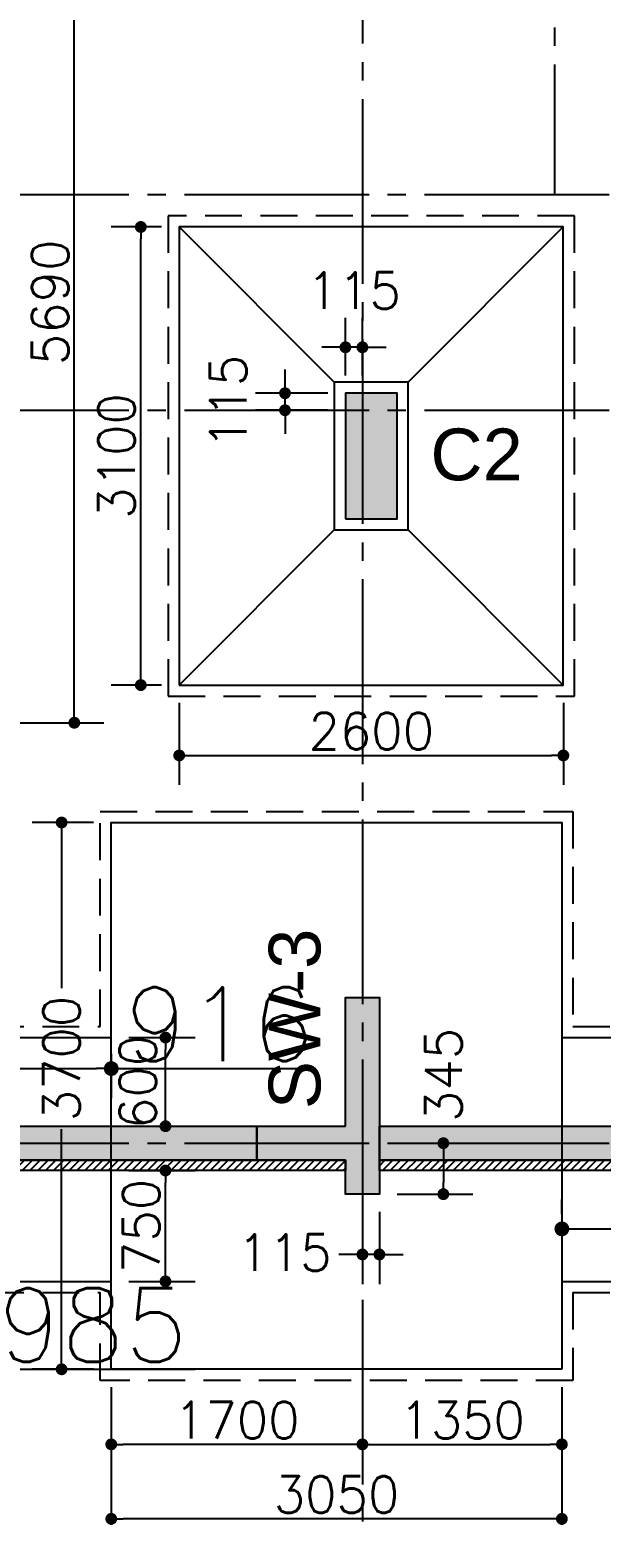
# Model space of a CAD drawing. Extents: x -200722 to 834823, y -494970 to 88783.
# Drawn here: x 242973 to 246842, y -9091 to 962 of the extents above; entities that cross this region are included whole.
import ezdxf

# ---------------------------------------------------------------- set-up
doc = ezdxf.new("R2010")
doc.units = 0
doc.header["$LTSCALE"] = 100
doc.header["$MEASUREMENT"] = 0
doc.header["$PDMODE"] = 34
for name, pattern in [('ACAD_ISO04W100', [30, 24, -3, 0, -3]), ('CL', [3.25, 2.5, -0.25, 0.25, -0.25]), ('HIDDEN', [0.375, 0.25, -0.125])]:
    doc.linetypes.add(name, pattern=pattern)
doc.layers.get('0').update_dxf_attribs({"linetype": 'CONTINUOUS'})
doc.layers.get('DEFPOINTS').update_dxf_attribs({"linetype": 'CONTINUOUS'})
for name, color, linetype in [('A-Grid', 5, 'ACAD_ISO04W100'), ('BEAM', 4, 'CONTINUOUS'), ('COL. SHED. STEEL.', 6, 'CONTINUOUS'), ('COL_H', 235, 'CONTINUOUS'), ('DIM', 3, 'CONTINUOUS'), ('F_EXEC', 3, 'HIDDEN'), ('F_FTG1', 11, 'CONTINUOUS'), ('RCCWALL', 6, 'CONTINUOUS'), ('TEXT', 2, 'CONTINUOUS')]:
    doc.layers.add(name, color=color, linetype=linetype)
doc.layers.add('HATCH', color=252, linetype='CONTINUOUS', lineweight=30)
doc.styles.add('AR', font='arial.ttf')
doc.styles.add('ROMANS', font='romans.shx')
doc.styles.get("Standard").update_dxf_attribs({"font": 'simplex.shx'})
doc.dimstyles.new('01 S.K', dxfattribs={"dimtxt": 230, "dimasz": 100, "dimexe": 200, "dimexo": 100, "dimgap": 50, "dimtad": 1, "dimdec": 0, "dimzin": 0, "dimdsep": 46, "dimtxsty": 'Standard', "dimblk": 'DOT', "dimcen": 0.09, "dimclrd": 4, "dimclre": 4, "dimclrt": 4, "dimadec": 0, "dimazin": 0, "dimtfac": 1, "dimtdec": 0, "dimtofl": 0, "dimtmove": 0, "dimatfit": 3, "dimfxl": 2, "dimtolj": 1, "dimtzin": 0, "dimarcsym": 1})
doc.dimstyles.new('STANDARD$0', dxfattribs={"dimtxt": 2.5, "dimasz": 2.5, "dimexe": 2, "dimexo": 0.7, "dimgap": 0.9, "dimtad": 1, "dimdec": 0, "dimdsep": 46, "dimtxsty": 'ROMANS', "dimcen": 0.09, "dimclrd": 4, "dimclre": 4, "dimclrt": 3, "dimadec": 0, "dimazin": 0, "dimtfac": 1, "dimtdec": 0, "dimtmove": 0, "dimatfit": 3, "dimfxl": 1, "dimtolj": 1, "dimtzin": 0, "dimarcsym": 0})

# ---------------------------------------------------------------- blocks, each defined once
blk = doc.blocks.new('DOT')
at = {"color": 0, "linetype": 'ByBlock'}
blk.add_line((-0.5, 0), (-1, 0), dxfattribs=at)
at = {"color": 0, "linetype": 'ByBlock', "const_width": 0.5}
blk.add_lwpolyline([(-0.25, 0, 1), (0.25, 0, 1)], format="xyb", close=True, dxfattribs=at)
blk = doc.blocks.new('*D563')
at = {"layer": 'BEAM', "color": 0, "lineweight": -2, "transparency": 16777216}
for p, q in [((242379, 1962), (243475, 1962)), ((243275, -3648), (243275, 1882)), ((242379, -3728), (243475, -3728))]:
    blk.add_line(p, q, dxfattribs=at)
at = {"layer": 'DEFPOINTS', "color": 0, "lineweight": -3, "transparency": 16777216}
for p in [(242259, 1962, 7447), (243275, 1962), (242259, -3728, 7447)]:
    blk.add_point(p, dxfattribs=at)
at = {"layer": 'BEAM', "color": 0, "lineweight": -2, "transparency": 16777216, "xscale": 80, "yscale": 80, "zscale": 80}
for p, rotation in [((243275, 1962), 90), ((243275, -3728), 270)]:
    blk.add_blockref('DOT', p, dxfattribs=dict(at, rotation=rotation))
at = {"layer": 'BEAM', "color": 0, "transparency": 16777216, "insert": (243111, -883), "char_height": 248, "attachment_point": 5, "rotation": 90}
blk.add_mtext('\\A1;5690', dxfattribs=at)
blk = doc.blocks.new('_DOT')
at = {"color": 0, "linetype": 'ByBlock'}
blk.add_line((-0.5, 0), (-1, 0), dxfattribs=at)
at = {"color": 0, "linetype": 'ByBlock', "const_width": 0.5}
blk.add_lwpolyline([(-0.25, 0, 1), (0.25, 0, 1)], format="xyb", close=True, dxfattribs=at)
blk = doc.blocks.new('*D606')
at = {"layer": 'BEAM', "color": 0, "lineweight": -2, "transparency": 16777216}
for p, q in [((243525, -8223), (243525, -8811)), ((245225, -8223), (245225, -8811)), ((245145, -8611), (243605, -8611))]:
    blk.add_line(p, q, dxfattribs=at)
at = {"layer": 'DEFPOINTS', "color": 0, "lineweight": -3, "transparency": 16777216}
for p in [(243525, -8103, 7447), (245225, -8103, 7447), (243525, -8611)]:
    blk.add_point(p, dxfattribs=at)
at = {"layer": 'BEAM', "color": 0, "lineweight": -2, "transparency": 16777216, "xscale": 80, "yscale": 80, "zscale": 80, "rotation": 180}
blk.add_blockref('DOT', (243525, -8611), dxfattribs=at)
at = {"layer": 'BEAM', "color": 0, "lineweight": -2, "transparency": 16777216, "xscale": 80, "yscale": 80, "zscale": 80}
blk.add_blockref('DOT', (245225, -8611), dxfattribs=at)
at = {"layer": 'BEAM', "color": 0, "transparency": 16777216, "insert": (244375, -8447), "char_height": 248, "attachment_point": 5}
blk.add_mtext('\\A1;1700', dxfattribs=at)
blk = doc.blocks.new('*D607')
at = {"layer": 'BEAM', "color": 0, "lineweight": -2, "transparency": 16777216}
for p, q in [((245225, -8223), (245225, -8811)), ((246575, -8223), (246575, -8811)), ((245305, -8611), (246495, -8611))]:
    blk.add_line(p, q, dxfattribs=at)
at = {"layer": 'DEFPOINTS', "color": 0, "lineweight": -3, "transparency": 16777216}
for p in [(245225, -8103, 7447), (246575, -8103, 7447), (246575, -8611)]:
    blk.add_point(p, dxfattribs=at)
at = {"layer": 'BEAM', "color": 0, "lineweight": -2, "transparency": 16777216, "xscale": 80, "yscale": 80, "zscale": 80, "rotation": 180}
blk.add_blockref('DOT', (245225, -8611), dxfattribs=at)
at = {"layer": 'BEAM', "color": 0, "lineweight": -2, "transparency": 16777216, "xscale": 80, "yscale": 80, "zscale": 80}
blk.add_blockref('DOT', (246575, -8611), dxfattribs=at)
at = {"layer": 'BEAM', "color": 0, "transparency": 16777216, "insert": (245900, -8447), "char_height": 248, "attachment_point": 5}
blk.add_mtext('\\A1;1350', dxfattribs=at)
blk = doc.blocks.new('*D608')
at = {"layer": 'BEAM', "color": 0, "lineweight": -2, "transparency": 16777216}
for p, q in [((243525, -8223), (243525, -9315)), ((246575, -8223), (246575, -9315)), ((246495, -9115), (243605, -9115))]:
    blk.add_line(p, q, dxfattribs=at)
at = {"layer": 'DEFPOINTS', "color": 0, "lineweight": -3, "transparency": 16777216}
for p in [(243525, -8103, 7447), (246575, -8103, 7447), (243525, -9115)]:
    blk.add_point(p, dxfattribs=at)
at = {"layer": 'BEAM', "color": 0, "lineweight": -2, "transparency": 16777216, "xscale": 80, "yscale": 80, "zscale": 80, "rotation": 180}
blk.add_blockref('DOT', (243525, -9115), dxfattribs=at)
at = {"layer": 'BEAM', "color": 0, "lineweight": -2, "transparency": 16777216, "xscale": 80, "yscale": 80, "zscale": 80}
blk.add_blockref('DOT', (246575, -9115), dxfattribs=at)
at = {"layer": 'BEAM', "color": 0, "transparency": 16777216, "insert": (245050, -8951), "char_height": 248, "attachment_point": 5}
blk.add_mtext('\\A1;3050', dxfattribs=at)
blk = doc.blocks.new('*D609')
at = {"layer": 'BEAM', "color": 0, "lineweight": -2, "transparency": 16777216}
for p, q in [((243405, -4403), (242989, -4403)), ((243189, -4483), (243189, -5523)), ((243189, -8023), (243189, -6477)), ((243405, -8103), (242989, -8103))]:
    blk.add_line(p, q, dxfattribs=at)
at = {"layer": 'DEFPOINTS', "color": 0, "lineweight": -3, "transparency": 16777216}
for p in [(243189, -4403), (243525, -4403), (243525, -8103, 7447)]:
    blk.add_point(p, dxfattribs=at)
at = {"layer": 'BEAM', "color": 0, "lineweight": -2, "transparency": 16777216, "xscale": 80, "yscale": 80, "zscale": 80}
for p, rotation in [((243189, -4403), 90), ((243189, -8103), 270)]:
    blk.add_blockref('DOT', p, dxfattribs=dict(at, rotation=rotation))
at = {"layer": 'BEAM', "color": 0, "transparency": 16777216, "insert": (243189, -6000), "char_height": 248, "attachment_point": 5, "rotation": 90}
blk.add_mtext('\\A1;3700', dxfattribs=at)
blk = doc.blocks.new('*D679')
at = {"layer": 'BEAM', "color": 0, "lineweight": -2, "transparency": 16777216}
for p, q in [((243985, -3593), (243985, -4149)), ((246585, -3593), (246585, -4149)), ((244065, -3949), (246505, -3949))]:
    blk.add_line(p, q, dxfattribs=at)
at = {"layer": 'DEFPOINTS', "color": 0, "lineweight": -3, "transparency": 16777216}
for p in [(243985, -3473, 7447), (246585, -3473, 7447), (246585, -3949)]:
    blk.add_point(p, dxfattribs=at)
at = {"layer": 'BEAM', "color": 0, "lineweight": -2, "transparency": 16777216, "xscale": 80, "yscale": 80, "zscale": 80, "rotation": 180}
blk.add_blockref('DOT', (243985, -3949), dxfattribs=at)
at = {"layer": 'BEAM', "color": 0, "lineweight": -2, "transparency": 16777216, "xscale": 80, "yscale": 80, "zscale": 80}
blk.add_blockref('DOT', (246585, -3949), dxfattribs=at)
at = {"layer": 'BEAM', "color": 0, "transparency": 16777216, "insert": (245285, -3785), "char_height": 248, "attachment_point": 5}
blk.add_mtext('\\A1;2600', dxfattribs=at)
blk = doc.blocks.new('*D680')
at = {"layer": 'BEAM', "color": 0, "lineweight": -2, "transparency": 16777216}
for p, q in [((243865, -373), (243525, -373)), ((243725, -3393), (243725, -453)), ((243865, -3473), (243525, -3473))]:
    blk.add_line(p, q, dxfattribs=at)
at = {"layer": 'DEFPOINTS', "color": 0, "lineweight": -3, "transparency": 16777216}
for p in [(243725, -373), (243985, -373, 7447), (243985, -3473, 7447)]:
    blk.add_point(p, dxfattribs=at)
at = {"layer": 'BEAM', "color": 0, "lineweight": -2, "transparency": 16777216, "xscale": 80, "yscale": 80, "zscale": 80}
for p, rotation in [((243725, -373), 90), ((243725, -3473), 270)]:
    blk.add_blockref('DOT', p, dxfattribs=dict(at, rotation=rotation))
at = {"layer": 'BEAM', "color": 0, "transparency": 16777216, "insert": (243561, -1923), "char_height": 248, "attachment_point": 5, "rotation": 90}
blk.add_mtext('\\A1;3100', dxfattribs=at)
blk = doc.blocks.new('*D683')
at = {"layer": 'BEAM', "color": 0, "lineweight": -2, "transparency": 16777216}
for p, q in [((245460, -6573), (245973, -6573)), ((245773, -6653), (245773, -6838)), ((245460, -6918), (245973, -6918))]:
    blk.add_line(p, q, dxfattribs=at)
at = {"layer": 'DEFPOINTS', "color": 0, "lineweight": -3, "transparency": 16777216}
for p in [(245340, -6573, 7447), (245340, -6918, 7447), (245773, -6918)]:
    blk.add_point(p, dxfattribs=at)
at = {"layer": 'BEAM', "color": 0, "lineweight": -2, "transparency": 16777216, "xscale": 80, "yscale": 80, "zscale": 80}
for p, rotation in [((245773, -6573), 90), ((245773, -6918), 270)]:
    blk.add_blockref('DOT', p, dxfattribs=dict(at, rotation=rotation))
at = {"layer": 'BEAM', "color": 0, "transparency": 16777216, "insert": (245773, -6111), "char_height": 248, "attachment_point": 5, "rotation": 90}
blk.add_mtext('\\A1;345', dxfattribs=at)
blk = doc.blocks.new('*D684')
at = {"layer": 'BEAM', "color": 0, "lineweight": -2, "transparency": 16777216}
for p, q in [((245225, -7038), (245225, -7526)), ((245340, -7038), (245340, -7526)), ((245145, -7326), (245065, -7326)), ((245340, -7326), (245225, -7326)), ((245420, -7326), (245500, -7326))]:
    blk.add_line(p, q, dxfattribs=at)
at = {"layer": 'DEFPOINTS', "color": 0, "lineweight": -3, "transparency": 16777216}
for p in [(245225, -6918, 14893), (245340, -6918, 7447), (245225, -7326)]:
    blk.add_point(p, dxfattribs=at)
at = {"layer": 'BEAM', "color": 0, "lineweight": -2, "transparency": 16777216, "xscale": 80, "yscale": 80, "zscale": 80}
blk.add_blockref('DOT', (245225, -7326), dxfattribs=at)
at = {"layer": 'BEAM', "color": 0, "lineweight": -2, "transparency": 16777216, "xscale": 80, "yscale": 80, "zscale": 80, "rotation": 180}
blk.add_blockref('DOT', (245340, -7326), dxfattribs=at)
at = {"layer": 'BEAM', "color": 0, "transparency": 16777216, "insert": (244698, -7313), "char_height": 248, "attachment_point": 5}
blk.add_mtext('\\A1;115', dxfattribs=at)
blk = doc.blocks.new('*D777')
at = {"layer": 'BEAM', "color": 0, "lineweight": -2, "transparency": 16777216}
for p, q in [((245110, -1378), (245110, -987)), ((245225, -1378), (245225, -987)), ((245030, -1187), (244950, -1187)), ((245225, -1187), (245110, -1187)), ((245305, -1187), (245385, -1187))]:
    blk.add_line(p, q, dxfattribs=at)
at = {"layer": 'DEFPOINTS', "color": 0, "lineweight": -3, "transparency": 16777216}
for p in [(245110, -1187), (245110, -1498, 7447), (245225, -1498, 7447)]:
    blk.add_point(p, dxfattribs=at)
at = {"layer": 'BEAM', "color": 0, "lineweight": -2, "transparency": 16777216, "xscale": 80, "yscale": 80, "zscale": 80}
blk.add_blockref('DOT', (245110, -1187), dxfattribs=at)
at = {"layer": 'BEAM', "color": 0, "lineweight": -2, "transparency": 16777216, "xscale": 80, "yscale": 80, "zscale": 80, "rotation": 180}
blk.add_blockref('DOT', (245225, -1187), dxfattribs=at)
at = {"layer": 'BEAM', "color": 0, "transparency": 16777216, "insert": (245167, -803), "char_height": 248, "attachment_point": 5}
blk.add_mtext('\\A1;115', dxfattribs=at)
blk = doc.blocks.new('*D778')
at = {"layer": 'BEAM', "color": 0, "lineweight": -2, "transparency": 16777216}
for p, q in [((244701, -1418), (244701, -1338)), ((244990, -1498), (244501, -1498)), ((244701, -1613), (244701, -1498)), ((244990, -1613), (244501, -1613)), ((244701, -1693), (244701, -1773))]:
    blk.add_line(p, q, dxfattribs=at)
at = {"layer": 'DEFPOINTS', "color": 0, "lineweight": -3, "transparency": 16777216}
for p in [(244701, -1498), (245110, -1498, 7447), (245110, -1613, 7447)]:
    blk.add_point(p, dxfattribs=at)
at = {"layer": 'BEAM', "color": 0, "lineweight": -2, "transparency": 16777216, "xscale": 80, "yscale": 80, "zscale": 80}
for p, rotation in [((244701, -1498), 270), ((244701, -1613), 90)]:
    blk.add_blockref('DOT', p, dxfattribs=dict(at, rotation=rotation))
at = {"layer": 'BEAM', "color": 0, "transparency": 16777216, "insert": (244317, -1556), "char_height": 248, "attachment_point": 5, "rotation": 90}
blk.add_mtext('\\A1;115', dxfattribs=at)
blk = doc.blocks.new('*D1041')
at = {"layer": 'BEAM', "color": 0, "lineweight": -2, "transparency": 16777216}
for p, q in [((243645, -6758), (244092, -6758)), ((243892, -7428), (243892, -6838)), ((243645, -7508), (244092, -7508))]:
    blk.add_line(p, q, dxfattribs=at)
at = {"layer": 'DEFPOINTS', "color": 0, "lineweight": -3, "transparency": 16777216}
for p in [(243525, -6758, 7447), (243892, -6758), (243525, -7508, 7447)]:
    blk.add_point(p, dxfattribs=at)
at = {"layer": 'BEAM', "color": 0, "lineweight": -2, "transparency": 16777216, "xscale": 80, "yscale": 80, "zscale": 80}
for p, rotation in [((243892, -6758), 90), ((243892, -7508), 270)]:
    blk.add_blockref('DOT', p, dxfattribs=dict(at, rotation=rotation))
at = {"layer": 'BEAM', "color": 0, "transparency": 16777216, "insert": (243728, -7133), "char_height": 248, "attachment_point": 5, "rotation": 90}
blk.add_mtext('\\A1;750', dxfattribs=at)
blk = doc.blocks.new('*D1042')
at = {"layer": 'BEAM', "color": 0, "lineweight": -2, "transparency": 16777216}
for p, q in [((243645, -5858), (244092, -5858)), ((243892, -6378), (243892, -5938)), ((243645, -6458), (244092, -6458))]:
    blk.add_line(p, q, dxfattribs=at)
at = {"layer": 'DEFPOINTS', "color": 0, "lineweight": -3, "transparency": 16777216}
for p in [(243525, -5858, 7447), (243892, -5858), (243525, -6458, 7447)]:
    blk.add_point(p, dxfattribs=at)
at = {"layer": 'BEAM', "color": 0, "lineweight": -2, "transparency": 16777216, "xscale": 80, "yscale": 80, "zscale": 80}
for p, rotation in [((243892, -5858), 90), ((243892, -6458), 270)]:
    blk.add_blockref('DOT', p, dxfattribs=dict(at, rotation=rotation))
at = {"layer": 'BEAM', "color": 0, "transparency": 16777216, "insert": (243705, -6158), "char_height": 248, "attachment_point": 5, "rotation": 90}
blk.add_mtext('\\A1;600', dxfattribs=at)
blk = doc.blocks.new('*D2958')
at = {"color": 4, "lineweight": -2, "ltscale": 0.4, "transparency": 16777216}
for p, q in [((241624, -8003), (241624, -8303)), ((242609, -8003), (242609, -8303)), ((241724, -8103), (242509, -8103)), ((242609, -8103), (244094, -8103))]:
    blk.add_line(p, q, dxfattribs=at)
at = {"layer": 'DEFPOINTS', "color": 0, "lineweight": -3, "ltscale": 0.4, "transparency": 16777216}
for p in [(241624, -6458), (242609, -6864), (242609, -8103)]:
    blk.add_point(p, dxfattribs=at)
at = {"color": 4, "lineweight": -2, "ltscale": 0.4, "transparency": 16777216, "xscale": 100, "yscale": 100, "zscale": 100, "rotation": 180}
blk.add_blockref('_DOT', (241624, -8103), dxfattribs=at)
at = {"color": 4, "lineweight": -2, "ltscale": 0.4, "transparency": 16777216, "xscale": 100, "yscale": 100, "zscale": 100}
blk.add_blockref('_DOT', (242609, -8103), dxfattribs=at)
at = {"color": 4, "lineweight": -3, "ltscale": 0.4, "transparency": 16777216, "insert": (243401, -7803), "char_height": 500, "attachment_point": 5}
blk.add_mtext('\\A1;985', dxfattribs=at)
blk = doc.blocks.new('*D2978')
at = {"color": 4, "lineweight": -2, "ltscale": 0.4, "transparency": 16777216}
for p, q in [((242609, -5968), (242609, -6268)), ((243525, -5968), (243525, -6268)), ((242709, -6068), (243425, -6068)), ((243525, -6068), (244891, -6068))]:
    blk.add_line(p, q, dxfattribs=at)
at = {"layer": 'DEFPOINTS', "color": 0, "lineweight": -3, "ltscale": 0.4, "transparency": 16777216}
for p in [(242609, -5858), (243525, -5858), (243525, -6068)]:
    blk.add_point(p, dxfattribs=at)
at = {"color": 4, "lineweight": -2, "ltscale": 0.4, "transparency": 16777216, "xscale": 100, "yscale": 100, "zscale": 100, "rotation": 180}
blk.add_blockref('_DOT', (242609, -6068), dxfattribs=at)
at = {"color": 4, "lineweight": -2, "ltscale": 0.4, "transparency": 16777216, "xscale": 100, "yscale": 100, "zscale": 100}
blk.add_blockref('_DOT', (243525, -6068), dxfattribs=at)
at = {"color": 4, "lineweight": -3, "ltscale": 0.4, "transparency": 16777216, "insert": (244258, -5768), "char_height": 500, "attachment_point": 5}
blk.add_mtext('\\A1;916', dxfattribs=at)
blk = doc.blocks.new('*D2979')
at = {"color": 4, "lineweight": -2, "ltscale": 0.4, "transparency": 16777216}
for p, q in [((246575, -7053), (246575, -6953)), ((247110, -7053), (247110, -6953)), ((246675, -7153), (247010, -7153)), ((247110, -7153), (248595, -7153))]:
    blk.add_line(p, q, dxfattribs=at)
at = {"layer": 'DEFPOINTS', "color": 0, "lineweight": -3, "ltscale": 0.4, "transparency": 16777216}
for p in [(246575, -7153), (247110, -7153), (247110, -7153)]:
    blk.add_point(p, dxfattribs=at)
at = {"color": 4, "lineweight": -2, "ltscale": 0.4, "transparency": 16777216, "xscale": 100, "yscale": 100, "zscale": 100, "rotation": 180}
blk.add_blockref('_DOT', (246575, -7153), dxfattribs=at)
at = {"color": 4, "lineweight": -2, "ltscale": 0.4, "transparency": 16777216, "xscale": 100, "yscale": 100, "zscale": 100}
blk.add_blockref('_DOT', (247110, -7153), dxfattribs=at)
at = {"color": 4, "lineweight": -3, "ltscale": 0.4, "transparency": 16777216, "insert": (247902, -6853), "char_height": 500, "attachment_point": 5}
blk.add_mtext('\\A1;535', dxfattribs=at)

msp = doc.modelspace()

# ---------------------------------------------------------------- hatches: boundary and pattern name
at = {"layer": 'COL_H', "ltscale": 0.4, "true_color": 0x000000}
for points in [[(245109.6, -2348.1), (245459.6, -2348.1), (245459.6, -1498.1), (245109.6, -1498.1)], [(245109.6, -6458.1), (245109.6, -5588.1), (245339.6, -5588.1), (245339.6, -6918.1), (245109.6, -6918.1), (245109.6, -6688.1), (244509.6, -6688.1), (244509.6, -6458.1)]]:
    msp.add_hatch(color=18, dxfattribs=at).paths.add_polyline_path(points)
at = {"layer": 'DIM', "ltscale": 0.4, "true_color": 0x000000}
h = msp.add_hatch(dxfattribs=at)
h.set_pattern_fill('ANSI31', color=18, scale=300, style=0)
h.paths.add_polyline_path([(241023.6, -6688.1), (245109.6, -6688.1), (245109.6, -6758.1), (241023.6, -6758.1)])
h = msp.add_hatch(dxfattribs=at)
h.set_pattern_fill('ANSI31', color=18, scale=300, style=0)
h.paths.add_polyline_path([(245339.6, -6688.1), (248659.6, -6688.1), (248659.6, -6758.1), (245339.6, -6758.1)])
at = {"layer": 'HATCH', "lineweight": -3, "ltscale": 0.4, "true_color": 0x000000}
for points in [[(241623.6, -6458.1), (244509.6, -6458.1), (244509.6, -6688.1), (241623.6, -6688.1)], [(245339.6, -6458.1), (248659.6, -6458.1), (248659.6, -6688.1), (245339.6, -6688.1)]]:
    msp.add_hatch(color=18, dxfattribs=at).paths.add_polyline_path(points)

# ---------------------------------------------------------------- linework, layer by layer
at = {"layer": 'A-Grid', "color": 8, "linetype": 'CL', "ltscale": 5}
for p, q in [((224519.6, -153.1, 7446.6), (303382.6, -153.1, 7446.6)), ((224519.6, -1613.1, 7446.6), (303382.6, -1613.1, 7446.6)), ((224519.6, -6573.1, 7446.6), (303382.6, -6573.1, 7446.6))]:
    msp.add_line(p, q, dxfattribs=at)
at = {"layer": 'A-Grid', "color": 8, "linetype": 'CL', "ltscale": 5, "elevation": 7446.6}
for points in [[(245224.6, 62242.9), (245224.6, -9708.8)], [(246524.6, 13726.9), (246524.6, -153.1)]]:
    msp.add_lwpolyline(points, dxfattribs=at)
at = {"layer": 'COL. SHED. STEEL.', "color": 18, "ltscale": 500, "true_color": 0x000000, "elevation": 7446.6}
for points in [[(245109.6, -2348.1), (245459.6, -2348.1), (245459.6, -1498.1), (245109.6, -1498.1), (245109.6, -2348.1)], [(245109.6, -6458.1), (245109.6, -5588.1), (245339.6, -5588.1), (245339.6, -6918.1), (245109.6, -6918.1), (245109.6, -6688.1), (244509.6, -6688.1), (244509.6, -6458.1), (245109.6, -6458.1)]]:
    msp.add_lwpolyline(points, dxfattribs=at)
at = {"layer": 'F_EXEC', "color": 18, "ltscale": 10, "true_color": 0x000000}
for p, q in [((242683.6, -7583.1, 14893.2), (243449.6, -7583.1, 14893.2)), ((246649.6, -7583.1, 7446.6), (247034.6, -7583.1, 7446.6))]:
    msp.add_line(p, q, dxfattribs=at)
at = {"layer": 'F_EXEC', "color": 18, "ltscale": 10, "true_color": 0x000000, "elevation": 7446.6}
msp.add_lwpolyline([(243909.6, -3548.1), (246659.6, -3548.1), (246659.6, -298.1), (243909.6, -298.1)], close=True, dxfattribs=at)
at = {"layer": 'F_EXEC', "color": 18, "ltscale": 10, "true_color": 0x000000}
for points, elevation in [([(243449.6, -5783.1), (243449.6, -4328.1), (246649.6, -4328.1), (246649.6, -5783.1)], 7446.6), ([(242683.6, -5783.1), (243449.6, -5783.1)], 14893.2), ([(246649.6, -5783.1), (247034.6, -5783.1)], 7446.6), ([(246649.6, -7583.1), (246649.6, -8178.1), (243449.6, -8178.1), (243449.6, -7583.1)], 7446.6)]:
    msp.add_lwpolyline(points, dxfattribs=dict(at, elevation=elevation))
at = {"layer": 'F_FTG1', "color": 18, "ltscale": 0.4, "true_color": 0x000000}
for p, q in [((245034.6, -1423.1, 7446.6), (243984.6, -373.1, 7446.6)), ((245534.6, -1423.1, 7446.6), (246584.6, -373.1, 7446.6)), ((243984.6, -3473.1, 7446.6), (245034.6, -2423.1, 7446.6)), ((245534.6, -2423.1, 7446.6), (246584.6, -3473.1, 7446.6)), ((242608.6, -7508.1, 14893.2), (243524.6, -7508.1, 14893.2)), ((246574.6, -7508.1, 7446.6), (247109.6, -7508.1, 7446.6))]:
    msp.add_line(p, q, dxfattribs=at)
at = {"layer": 'F_FTG1', "color": 18, "ltscale": 0.4, "true_color": 0x000000, "elevation": 7446.6}
for points in [[(243984.6, -3473.1), (246584.6, -3473.1), (246584.6, -373.1), (243984.6, -373.1)], [(245034.6, -2423.1), (245534.6, -2423.1), (245534.6, -1423.1), (245034.6, -1423.1)], [(246574.6, -8103.1), (243524.6, -8103.1), (243524.6, -4403.1), (246574.6, -4403.1)]]:
    msp.add_lwpolyline(points, close=True, dxfattribs=at)
at = {"layer": 'F_FTG1', "color": 18, "ltscale": 0.4, "true_color": 0x000000}
for points, elevation in [([(242608.6, -5858.1), (243524.6, -5858.1)], 14893.2), ([(246574.6, -5858.1), (247109.6, -5858.1)], 7446.6)]:
    msp.add_lwpolyline(points, dxfattribs=dict(at, elevation=elevation))
at = {"layer": 'RCCWALL', "color": 42, "ltscale": 0.4, "elevation": 7446.6}
for points in [[(241623.6, -6458.1), (244509.6, -6458.1), (244509.6, -6688.1), (241623.6, -6688.1)], [(245339.6, -6458.1), (248659.6, -6458.1), (248659.6, -6688.1), (245339.6, -6688.1)]]:
    msp.add_lwpolyline(points, close=True, dxfattribs=at)
at = {"layer": 'RCCWALL', "color": 1, "ltscale": 0.4, "elevation": 7446.6}
for points in [[(241023.6, -6688.1), (245109.6, -6688.1), (245109.6, -6758.1), (241023.6, -6758.1)], [(245339.6, -6688.1), (248659.6, -6688.1), (248659.6, -6758.1), (245339.6, -6758.1)]]:
    msp.add_lwpolyline(points, close=True, dxfattribs=at)

# ---------------------------------------------------------------- texts
at = {"layer": 'TEXT', "color": 18, "true_color": 0x000000, "style": 'AR'}
msp.add_text('C2', height=350, dxfattribs=at).set_placement((245685.3, -2087.1, 3998.7))
msp.add_text('SW-3', height=350, rotation=90, dxfattribs=at).set_placement((244940.8, -6343.2, 3998.7))

# ---------------------------------------------------------------- dimensions: what is measured, and where the dimension line sits
at = {"color": 5, "lineweight": -3, "ltscale": 0.4}
for base, p1, p2, picture, middle in [((243524.6, -6068.2), (242608.6, -5858.1), (243524.6, -5858.1, 7446.6), '*D2978', (244258, -5768.2)), ((242608.6, -8103.1), (241623.6, -6458.1), (242608.6, -6863.6), '*D2958', (243401.5, -7803.1)), ((247109.6, -7152.6), (246574.6, -7152.6, 7446.6), (247109.6, -7152.6, 7446.6), '*D2979', (247902.5, -6852.6))]:
    dim = msp.add_linear_dim(base=base, p1=p1, p2=p2, dimstyle='01 S.K', override={"dimtxt": 500, "dimfxl": 100, "dimfxlon": 1}, dxfattribs=at)
    dim.commit()
    dim.dimension.update_dxf_attribs({"geometry": picture, "text_midpoint": middle})
at = {"layer": 'BEAM', "color": 18, "true_color": 0x000000}
for base, p1, p2, picture, middle in [((243275.3, 1961.9), (242258.6, -3728.1, 7446.6), (242258.6, 1961.9, 7446.6), '*D563', (243111.3, -883.1)), ((243725.3, -373.1), (243984.6, -3473.1, 7446.6), (243984.6, -373.1, 7446.6), '*D680', (243561.3, -1923.1)), ((244701.2, -1498.1), (245109.6, -1613.1, 7446.6), (245109.6, -1498.1, 7446.6), '*D778', (244317.2, -1555.6)), ((243891.8, -6758.1, 7446.6), (243524.6, -7508.1, 14893.2), (243524.6, -6758.1, 14893.2), '*D1041', (243727.8, -7133.1, 7446.6))]:
    dim = msp.add_linear_dim(base=base, p1=p1, p2=p2, angle=90, dimstyle='STANDARD$0', override={"dimscale": 8, "dimtxt": 31, "dimasz": 10, "dimexe": 25, "dimexo": 15, "dimgap": 5, "dimzin": 3, "dimtxsty": 'Standard', "dimblk": 'DOT', "dimcen": 3, "dimdle": 1, "dimclrd": 0, "dimclre": 0, "dimclrt": 0, "dimtmove": 2, "dimldrblk": 'DOT', "dimtzin": 3}, dxfattribs=at)
    dim.commit()
    dim.dimension.update_dxf_attribs({"geometry": picture, "text_midpoint": middle})
for base, p1, p2, picture, middle in [((245109.6, -1187), (245224.6, -1498.1, 7446.6), (245109.6, -1498.1, 7446.6), '*D777', (245167.1, -803)), ((246584.6, -3949.3), (243984.6, -3473.1, 7446.6), (246584.6, -3473.1, 7446.6), '*D679', (245284.6, -3785.3)), ((243524.6, -8611.4), (245224.6, -8103.1, 7446.6), (243524.6, -8103.1, 7446.6), '*D606', (244374.6, -8447.4)), ((243524.6, -9115.4), (246574.6, -8103.1, 7446.6), (243524.6, -8103.1, 7446.6), '*D608', (245049.6, -8951.4)), ((246574.6, -8611.4), (245224.6, -8103.1, 7446.6), (246574.6, -8103.1, 7446.6), '*D607', (245899.6, -8447.4))]:
    dim = msp.add_linear_dim(base=base, p1=p1, p2=p2, dimstyle='STANDARD$0', override={"dimscale": 8, "dimtxt": 31, "dimasz": 10, "dimexe": 25, "dimexo": 15, "dimgap": 5, "dimzin": 3, "dimtxsty": 'Standard', "dimblk": 'DOT', "dimcen": 3, "dimdle": 1, "dimclrd": 0, "dimclre": 0, "dimclrt": 0, "dimtmove": 2, "dimldrblk": 'DOT', "dimtzin": 3}, dxfattribs=at)
    dim.commit()
    dim.dimension.update_dxf_attribs({"geometry": picture, "text_midpoint": middle})
for base, p1, p2, angle, picture, middle in [((243189.2, -4403.1, 7446.6), (243524.6, -8103.1, 14893.2), (243524.6, -4403.1, 7446.6), 90, '*D609', (243189.2, -6000.4, 7446.6)), ((243891.8, -5858.1, 7446.6), (243524.6, -6458.1, 14893.2), (243524.6, -5858.1, 14893.2), 90, '*D1042', (243704.8, -6158.1, 7446.6)), ((245772.7, -6918.1), (245339.6, -6573.1, 7446.6), (245339.6, -6918.1, 7446.6), 90, '*D683', (245772.7, -6111)), ((245224.6, -7326.1, -7446.6), (245339.6, -6918.1), (245224.6, -6918.1, 7446.6), 180, '*D684', (244698.5, -7313.2, -7446.6))]:
    dim = msp.add_linear_dim(base=base, p1=p1, p2=p2, angle=angle, dimstyle='STANDARD$0', override={"dimscale": 8, "dimtxt": 31, "dimasz": 10, "dimexe": 25, "dimexo": 15, "dimgap": 5, "dimzin": 3, "dimtxsty": 'Standard', "dimblk": 'DOT', "dimcen": 3, "dimdle": 1, "dimclrd": 0, "dimclre": 0, "dimclrt": 0, "dimtmove": 2, "dimldrblk": 'DOT', "dimtzin": 3}, dxfattribs=at)
    dim.commit()
    dim.dimension.update_dxf_attribs({"geometry": picture, "text_midpoint": middle, "dimtype": 160})

doc.saveas('drawing.dxf')
